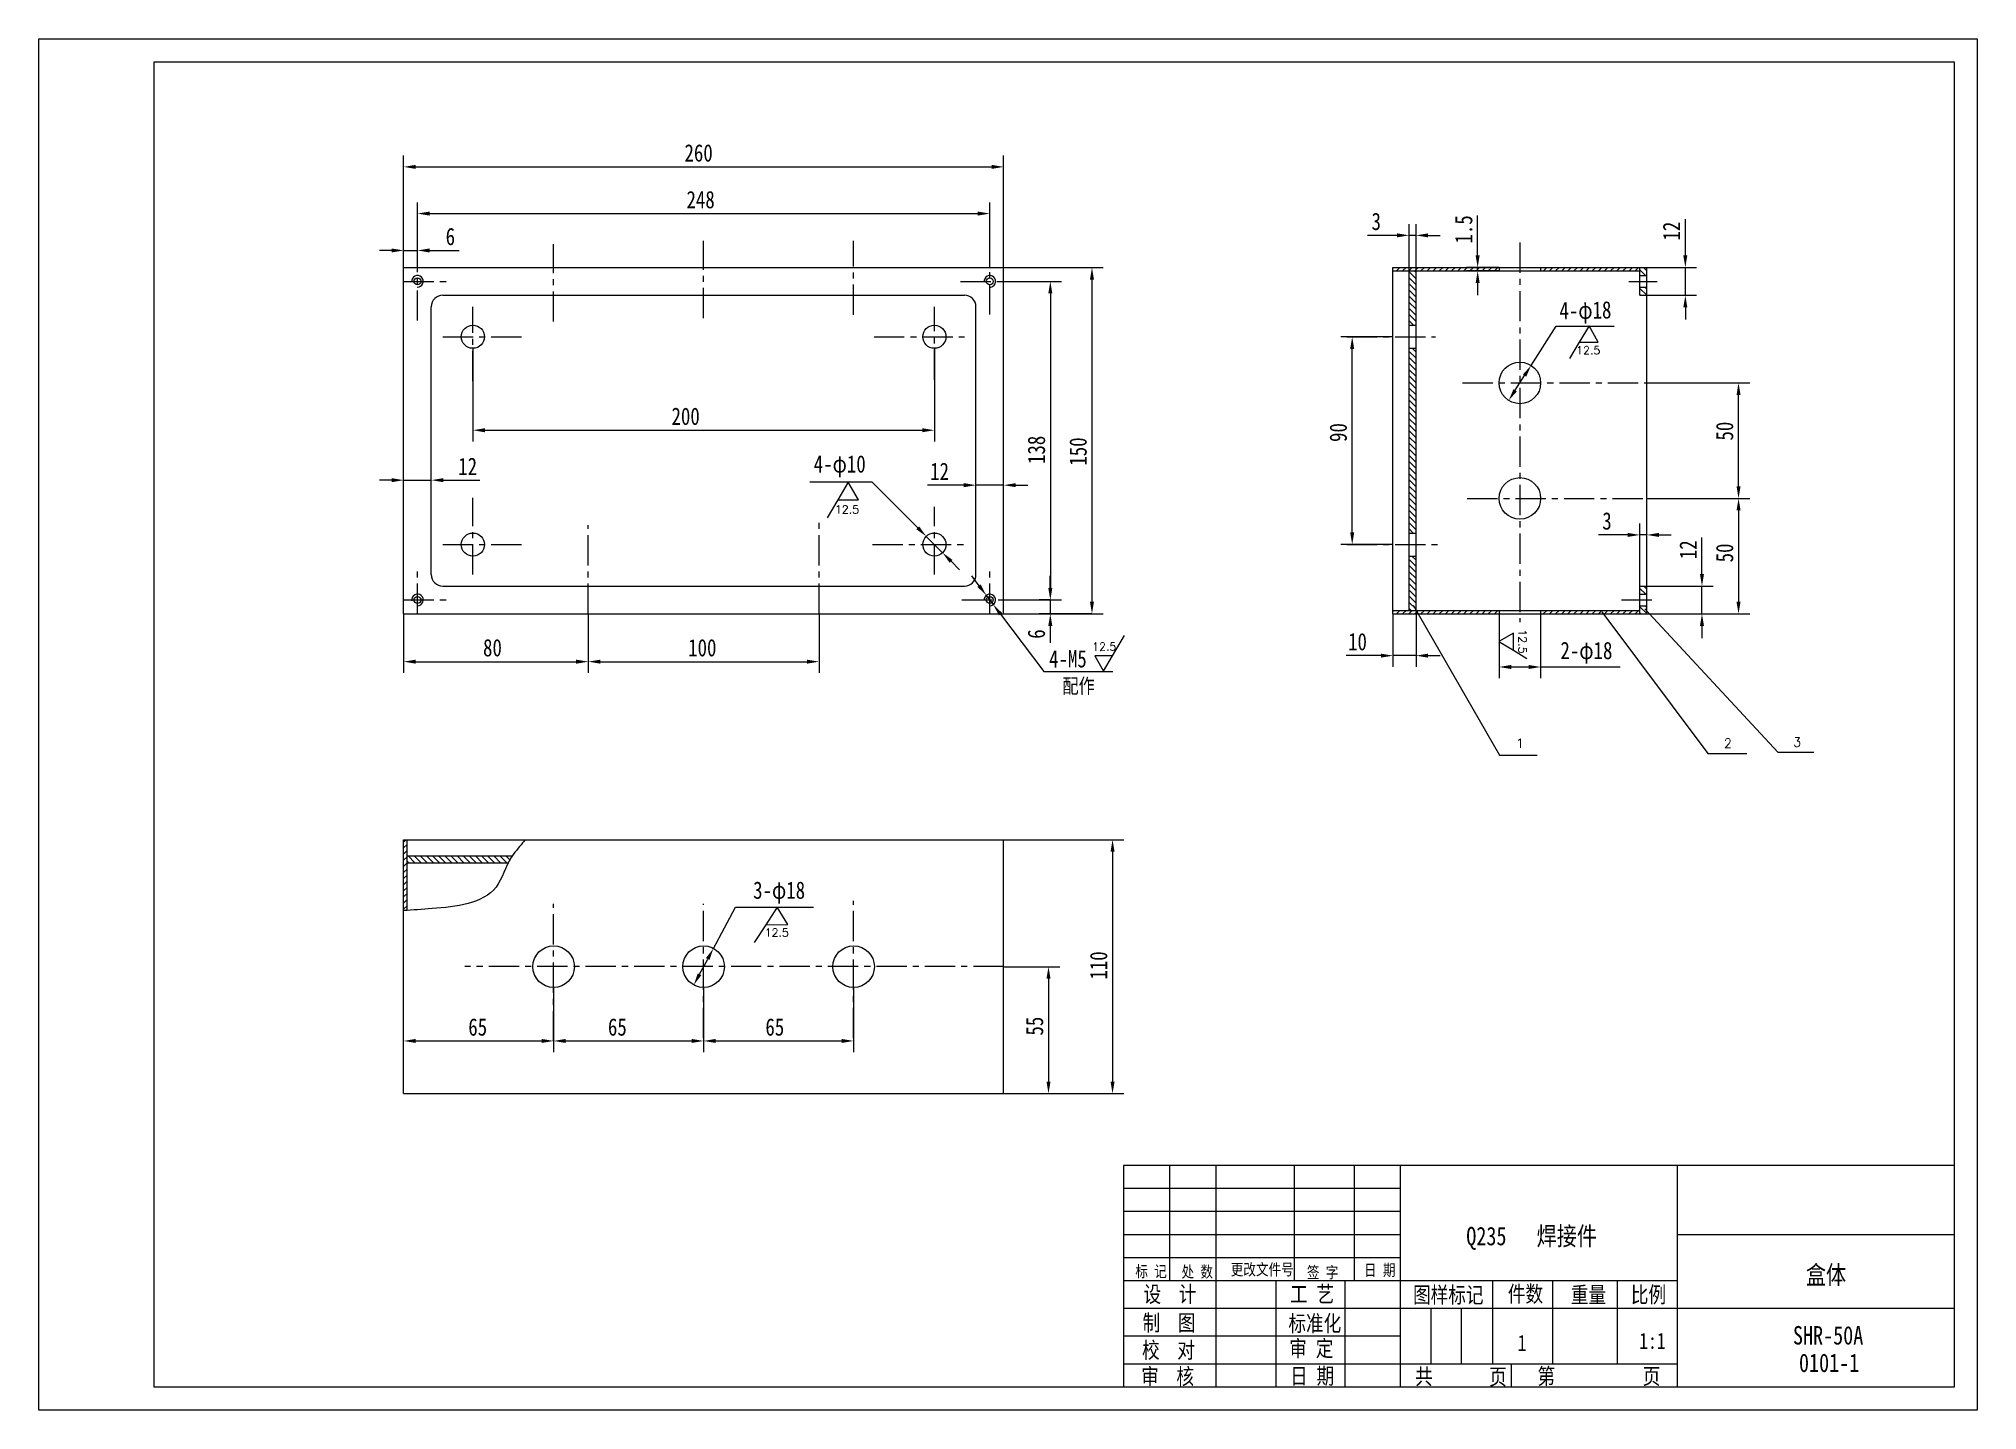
# Model space of a CAD drawing. Extents: x -21 to 819, y -183 to 411.
import ezdxf

# ---------------------------------------------------------------- set-up
doc = ezdxf.new("R2010")
doc.units = 0
doc.header["$LTSCALE"] = 10.5
doc.header["$MEASUREMENT"] = 0
doc.linetypes.add('CENTER', pattern=[2, 1.25, -0.25, 0.25, -0.25])
doc.layers.get('0').update_dxf_attribs({"color": 2, "linetype": 'CONTINUOUS'})
doc.layers.get('DEFPOINTS').update_dxf_attribs({"linetype": 'CONTINUOUS'})
for name, color, linetype in [('LINE_THIN', 2, 'CONTINUOUS'), ('PART', 3, 'CONTINUOUS'), ('SMPEN_THICK', 7, 'CONTINUOUS')]:
    doc.layers.add(name, color=color, linetype=linetype)
doc.styles.add('HZDX', font='', dxfattribs={"width": 0.8, "height": 7.5})
doc.styles.get("Standard").update_dxf_attribs({"font": 'txt', "height": 3.75, "bigfont": 'hzfs'})
doc.styles.get('HZDX').set_extended_font_data('SimSun')
doc.dimstyles.new('HZDX', dxfattribs={"dimscale": 0, "dimtxt": 5, "dimasz": 3.5, "dimexe": 5.25, "dimexo": 0, "dimgap": 1.5, "dimtad": 1, "dimdec": 4, "dimdsep": 46, "dimtxsty": 'HZDX', "dimcen": 0.09, "dimclrd": 2, "dimclre": 2, "dimclrt": 2, "dimadec": 0, "dimazin": 0, "dimtol": 1, "dimtp": 0.2, "dimtfac": 0.66667, "dimtdec": 4, "dimtmove": 0, "dimatfit": 1, "dimfxl": 1, "dimtvp": 5, "dimtolj": 1, "dimarcsym": 0})

# ---------------------------------------------------------------- blocks, each defined once
blk = doc.blocks.new('*D1')
at = {"color": 2, "linetype": 'ByBlock', "transparency": 16777216}
for p, q in [((137.3, 311.83), (137.3, 360.29)), ((142.55, 355.41), (392.05, 355.41)), ((397.3, 311.83), (397.3, 360.29))]:
    blk.add_line(p, q, dxfattribs=at)
for points in [[(142.55, 356.29), (142.55, 354.54), (137.3, 355.41)], [(392.05, 356.29), (392.05, 354.54), (397.3, 355.41)]]:
    blk.add_solid(points, dxfattribs=at)
at = {"layer": 'DEFPOINTS', "color": 0, "linetype": 'ByBlock', "transparency": 16777216}
for p in [(397.3, 355.41), (137.3, 311.83), (397.3, 311.83)]:
    blk.add_point(p, dxfattribs=at)
at = {"color": 2, "linetype": 'ByBlock', "transparency": 16777216, "insert": (265.13, 361.41), "char_height": 7.5, "attachment_point": 5, "style": 'HZDX'}
blk.add_mtext('\\A1;260', dxfattribs=at)
blk = doc.blocks.new('*D2')
at = {"color": 2, "linetype": 'ByBlock', "transparency": 16777216}
for p, q in [((143.3, 311.83), (143.3, 340.05)), ((391.3, 311.83), (391.3, 340.05)), ((148.55, 335.18), (386.05, 335.18))]:
    blk.add_line(p, q, dxfattribs=at)
for points in [[(148.55, 336.05), (148.55, 334.3), (143.3, 335.18)], [(386.05, 336.05), (386.05, 334.3), (391.3, 335.18)]]:
    blk.add_solid(points, dxfattribs=at)
at = {"layer": 'DEFPOINTS', "color": 0, "linetype": 'ByBlock', "transparency": 16777216}
for p in [(391.3, 335.18), (143.3, 311.83), (391.3, 311.83)]:
    blk.add_point(p, dxfattribs=at)
at = {"color": 2, "linetype": 'ByBlock', "transparency": 16777216, "insert": (266, 341.18), "char_height": 7.5, "attachment_point": 5, "style": 'HZDX'}
blk.add_mtext('\\A1;248', dxfattribs=at)
blk = doc.blocks.new('*D3')
at = {"color": 2, "linetype": 'ByBlock', "transparency": 16777216}
for p, q in [((397.3, 305.83), (422.42, 305.83)), ((417.55, 300.58), (417.55, 173.08)), ((397.3, 167.83), (422.42, 167.83))]:
    blk.add_line(p, q, dxfattribs=at)
for points in [[(416.67, 300.58), (418.42, 300.58), (417.55, 305.83)], [(416.67, 173.08), (418.42, 173.08), (417.55, 167.83)]]:
    blk.add_solid(points, dxfattribs=at)
at = {"layer": 'DEFPOINTS', "color": 0, "linetype": 'ByBlock', "transparency": 16777216}
for p in [(397.3, 305.83), (397.3, 167.83), (417.55, 167.83)]:
    blk.add_point(p, dxfattribs=at)
at = {"color": 2, "linetype": 'ByBlock', "transparency": 16777216, "insert": (411.55, 232.84), "char_height": 7.5, "attachment_point": 5, "rotation": 90, "style": 'HZDX'}
blk.add_mtext('\\A1;138', dxfattribs=at)
blk = doc.blocks.new('*D4')
at = {"color": 2, "linetype": 'ByBlock', "transparency": 16777216}
for p, q in [((397.3, 311.83), (440.46, 311.83)), ((435.59, 306.58), (435.59, 167.08)), ((397.3, 161.83), (440.46, 161.83))]:
    blk.add_line(p, q, dxfattribs=at)
for points in [[(434.71, 306.58), (436.46, 306.58), (435.59, 311.83)], [(434.71, 167.08), (436.46, 167.08), (435.59, 161.83)]]:
    blk.add_solid(points, dxfattribs=at)
at = {"layer": 'DEFPOINTS', "color": 0, "linetype": 'ByBlock', "transparency": 16777216}
for p in [(397.3, 311.83), (397.3, 161.83), (435.59, 161.83)]:
    blk.add_point(p, dxfattribs=at)
at = {"color": 2, "linetype": 'ByBlock', "transparency": 16777216, "insert": (429.59, 232.12), "char_height": 7.5, "attachment_point": 5, "rotation": 90, "style": 'HZDX'}
blk.add_mtext('\\A1;150', dxfattribs=at)
blk = doc.blocks.new('*D5')
at = {"color": 2, "linetype": 'ByBlock', "transparency": 16777216}
for p, q in [((137.3, 161.83), (137.3, 136.23)), ((217.3, 161.83), (217.3, 136.23)), ((142.55, 141.1), (212.05, 141.1))]:
    blk.add_line(p, q, dxfattribs=at)
for points in [[(142.55, 141.98), (142.55, 140.23), (137.3, 141.1)], [(212.05, 141.98), (212.05, 140.23), (217.3, 141.1)]]:
    blk.add_solid(points, dxfattribs=at)
at = {"layer": 'DEFPOINTS', "color": 0, "linetype": 'ByBlock', "transparency": 16777216}
for p in [(137.3, 161.83), (217.3, 161.83), (217.3, 141.1)]:
    blk.add_point(p, dxfattribs=at)
at = {"color": 2, "linetype": 'ByBlock', "transparency": 16777216, "insert": (175.8, 147.1), "char_height": 7.5, "attachment_point": 5, "style": 'HZDX'}
blk.add_mtext('\\A1;80', dxfattribs=at)
blk = doc.blocks.new('*D6')
at = {"color": 2, "linetype": 'ByBlock', "transparency": 16777216}
for p, q in [((217.3, 161.83), (217.3, 136.23)), ((317.3, 161.83), (317.3, 136.23)), ((222.55, 141.1), (312.05, 141.1))]:
    blk.add_line(p, q, dxfattribs=at)
for points in [[(222.55, 141.98), (222.55, 140.23), (217.3, 141.1)], [(312.05, 141.98), (312.05, 140.23), (317.3, 141.1)]]:
    blk.add_solid(points, dxfattribs=at)
at = {"layer": 'DEFPOINTS', "color": 0, "linetype": 'ByBlock', "transparency": 16777216}
for p in [(217.3, 161.83), (317.3, 161.83), (317.3, 141.1)]:
    blk.add_point(p, dxfattribs=at)
at = {"color": 2, "linetype": 'ByBlock', "transparency": 16777216, "insert": (266.73, 147.1), "char_height": 7.5, "attachment_point": 5, "style": 'HZDX'}
blk.add_mtext('\\A1;100', dxfattribs=at)
blk = doc.blocks.new('*D7')
at = {"color": 2, "linetype": 'ByBlock', "transparency": 16777216}
for p, q in [((167.3, 276.83), (167.3, 236.47)), ((367.3, 276.83), (367.3, 236.47)), ((172.55, 241.35), (362.05, 241.35))]:
    blk.add_line(p, q, dxfattribs=at)
for points in [[(172.55, 242.22), (172.55, 240.47), (167.3, 241.35)], [(362.05, 242.22), (362.05, 240.47), (367.3, 241.35)]]:
    blk.add_solid(points, dxfattribs=at)
at = {"layer": 'DEFPOINTS', "color": 0, "linetype": 'ByBlock', "transparency": 16777216}
for p in [(167.3, 276.83), (367.3, 276.83), (367.3, 241.35)]:
    blk.add_point(p, dxfattribs=at)
at = {"color": 2, "linetype": 'ByBlock', "transparency": 16777216, "insert": (259.51, 247.35), "char_height": 7.5, "attachment_point": 5, "style": 'HZDX'}
blk.add_mtext('\\A1;200', dxfattribs=at)
blk = doc.blocks.new('*D8')
at = {"color": 2, "linetype": 'ByBlock', "transparency": 16777216}
for p, q in [((385.3, 178.83), (385.3, 222.42)), ((397.3, 167.83), (397.3, 222.42)), ((380.05, 217.55), (364.3, 217.55)), ((397.3, 217.55), (385.3, 217.55)), ((402.55, 217.55), (407.8, 217.55))]:
    blk.add_line(p, q, dxfattribs=at)
for points in [[(380.05, 218.42), (380.05, 216.67), (385.3, 217.55)], [(402.55, 218.42), (402.55, 216.67), (397.3, 217.55)]]:
    blk.add_solid(points, dxfattribs=at)
at = {"layer": 'DEFPOINTS', "color": 0, "linetype": 'ByBlock', "transparency": 16777216}
for p in [(397.3, 217.55), (385.3, 178.83), (397.3, 167.83)]:
    blk.add_point(p, dxfattribs=at)
at = {"color": 2, "linetype": 'ByBlock', "transparency": 16777216, "insert": (369.55, 223.55), "char_height": 7.5, "attachment_point": 5, "style": 'HZDX'}
blk.add_mtext('\\A1;12', dxfattribs=at)
blk = doc.blocks.new('*D9')
at = {"color": 2, "linetype": 'ByBlock', "transparency": 16777216}
for p, q in [((132.05, 219.71), (126.8, 219.71)), ((137.3, 167.83), (137.3, 224.59)), ((137.3, 219.71), (149.3, 219.71)), ((149.3, 178.83), (149.3, 224.59)), ((154.55, 219.71), (170.3, 219.71))]:
    blk.add_line(p, q, dxfattribs=at)
for points in [[(132.05, 220.59), (132.05, 218.84), (137.3, 219.71)], [(154.55, 220.59), (154.55, 218.84), (149.3, 219.71)]]:
    blk.add_solid(points, dxfattribs=at)
at = {"layer": 'DEFPOINTS', "color": 0, "linetype": 'ByBlock', "transparency": 16777216}
for p in [(149.3, 219.71), (149.3, 178.83), (137.3, 167.83)]:
    blk.add_point(p, dxfattribs=at)
at = {"color": 2, "linetype": 'ByBlock', "transparency": 16777216, "insert": (165.05, 225.71), "char_height": 7.5, "attachment_point": 5, "style": 'HZDX'}
blk.add_mtext('\\A1;12', dxfattribs=at)
blk = doc.blocks.new('*D10')
at = {"color": 2, "linetype": 'ByBlock', "transparency": 16777216}
for p, q in [((397.3, 64), (449.38, 64)), ((444.5, 58.75), (444.5, -40.75)), ((397.3, -46), (449.38, -46))]:
    blk.add_line(p, q, dxfattribs=at)
for points in [[(443.63, 58.75), (445.38, 58.75), (444.5, 64)], [(443.63, -40.75), (445.38, -40.75), (444.5, -46)]]:
    blk.add_solid(points, dxfattribs=at)
at = {"layer": 'DEFPOINTS', "color": 0, "linetype": 'ByBlock', "transparency": 16777216}
for p in [(397.3, 64), (397.3, -46), (444.5, -46)]:
    blk.add_point(p, dxfattribs=at)
at = {"color": 2, "linetype": 'ByBlock', "transparency": 16777216, "insert": (438.5, 9.52), "char_height": 7.5, "attachment_point": 5, "rotation": 90, "style": 'HZDX'}
blk.add_mtext('\\A1;110', dxfattribs=at)
blk = doc.blocks.new('*D11')
at = {"color": 2, "linetype": 'ByBlock', "transparency": 16777216}
for p, q in [((397.3, 9), (421.62, 9)), ((416.74, 3.75), (416.74, -40.75)), ((397.3, -46), (421.62, -46))]:
    blk.add_line(p, q, dxfattribs=at)
for points in [[(415.87, 3.75), (417.62, 3.75), (416.74, 9)], [(415.87, -40.75), (417.62, -40.75), (416.74, -46)]]:
    blk.add_solid(points, dxfattribs=at)
at = {"layer": 'DEFPOINTS', "color": 0, "linetype": 'ByBlock', "transparency": 16777216}
for p in [(397.3, 9), (397.3, -46), (416.74, -46)]:
    blk.add_point(p, dxfattribs=at)
at = {"color": 2, "linetype": 'ByBlock', "transparency": 16777216, "insert": (410.74, -16.76), "char_height": 7.5, "attachment_point": 5, "rotation": 90, "style": 'HZDX'}
blk.add_mtext('\\A1;55', dxfattribs=at)
blk = doc.blocks.new('*D12')
at = {"color": 2, "linetype": 'ByBlock', "transparency": 16777216}
for p, q in [((676.01, 261.83), (720.64, 261.83)), ((715.76, 217.08), (715.76, 256.58)), ((676.01, 211.83), (720.64, 211.83))]:
    blk.add_line(p, q, dxfattribs=at)
for points in [[(714.89, 256.58), (716.64, 256.58), (715.76, 261.83)], [(714.89, 217.08), (716.64, 217.08), (715.76, 211.83)]]:
    blk.add_solid(points, dxfattribs=at)
at = {"layer": 'DEFPOINTS', "color": 0, "linetype": 'ByBlock', "transparency": 16777216}
for p in [(676.01, 261.83), (715.76, 261.83), (676.01, 211.83)]:
    blk.add_point(p, dxfattribs=at)
at = {"color": 2, "linetype": 'ByBlock', "transparency": 16777216, "insert": (709.76, 240.96), "char_height": 7.5, "attachment_point": 5, "rotation": 90, "style": 'HZDX'}
blk.add_mtext('\\A1;50', dxfattribs=at)
blk = doc.blocks.new('*D13')
at = {"color": 2, "linetype": 'ByBlock', "transparency": 16777216}
for p, q in [((699.92, 179.08), (699.92, 194.83)), ((676.01, 173.83), (704.79, 173.83)), ((699.92, 161.83), (699.92, 173.83)), ((676.01, 161.83), (704.79, 161.83)), ((699.92, 156.58), (699.92, 151.33))]:
    blk.add_line(p, q, dxfattribs=at)
for points in [[(699.04, 179.08), (700.79, 179.08), (699.92, 173.83)], [(699.04, 156.58), (700.79, 156.58), (699.92, 161.83)]]:
    blk.add_solid(points, dxfattribs=at)
at = {"layer": 'DEFPOINTS', "color": 0, "linetype": 'ByBlock', "transparency": 16777216}
for p in [(676.01, 173.83), (699.92, 173.83), (676.01, 161.83)]:
    blk.add_point(p, dxfattribs=at)
at = {"color": 2, "linetype": 'ByBlock', "transparency": 16777216, "insert": (693.92, 189.58), "char_height": 7.5, "attachment_point": 5, "rotation": 90, "style": 'HZDX'}
blk.add_mtext('\\A1;12', dxfattribs=at)
blk = doc.blocks.new('*D14')
at = {"color": 2, "linetype": 'ByBlock', "transparency": 16777216}
for p, q in [((667.76, 196.01), (655.01, 196.01)), ((673.01, 173.83), (673.01, 200.88)), ((676.01, 196.01), (673.01, 196.01)), ((676.01, 173.83), (676.01, 200.88)), ((681.26, 196.01), (686.51, 196.01))]:
    blk.add_line(p, q, dxfattribs=at)
for points in [[(667.76, 196.88), (667.76, 195.13), (673.01, 196.01)], [(681.26, 196.88), (681.26, 195.13), (676.01, 196.01)]]:
    blk.add_solid(points, dxfattribs=at)
at = {"layer": 'DEFPOINTS', "color": 0, "linetype": 'ByBlock', "transparency": 16777216}
for p in [(676.01, 196.01), (673.01, 173.83), (676.01, 173.83)]:
    blk.add_point(p, dxfattribs=at)
at = {"color": 2, "linetype": 'ByBlock', "transparency": 16777216, "insert": (658.76, 202.01), "char_height": 7.5, "attachment_point": 5, "style": 'HZDX'}
blk.add_mtext('\\A1;3', dxfattribs=at)
blk = doc.blocks.new('*D15')
at = {"color": 2, "linetype": 'ByBlock', "transparency": 16777216}
for p, q in [((676.01, 211.83), (720.64, 211.83)), ((715.76, 206.58), (715.76, 167.08)), ((676.01, 161.83), (720.64, 161.83))]:
    blk.add_line(p, q, dxfattribs=at)
for points in [[(714.89, 206.58), (716.64, 206.58), (715.76, 211.83)], [(714.89, 167.08), (716.64, 167.08), (715.76, 161.83)]]:
    blk.add_solid(points, dxfattribs=at)
at = {"layer": 'DEFPOINTS', "color": 0, "linetype": 'ByBlock', "transparency": 16777216}
for p in [(676.01, 211.83), (676.01, 161.83), (715.76, 161.83)]:
    blk.add_point(p, dxfattribs=at)
at = {"color": 2, "linetype": 'ByBlock', "transparency": 16777216, "insert": (709.76, 188.2), "char_height": 7.5, "attachment_point": 5, "rotation": 90, "style": 'HZDX'}
blk.add_mtext('\\A1;50', dxfattribs=at)
blk = doc.blocks.new('*D16')
at = {"color": 2, "linetype": 'ByBlock', "transparency": 16777216}
for p, q in [((692.71, 317.08), (692.71, 332.83)), ((676.01, 311.83), (697.58, 311.83)), ((692.71, 299.83), (692.71, 311.83)), ((676.01, 299.83), (697.58, 299.83)), ((692.71, 294.58), (692.71, 289.33))]:
    blk.add_line(p, q, dxfattribs=at)
for points in [[(691.83, 317.08), (693.58, 317.08), (692.71, 311.83)], [(691.83, 294.58), (693.58, 294.58), (692.71, 299.83)]]:
    blk.add_solid(points, dxfattribs=at)
at = {"layer": 'DEFPOINTS', "color": 0, "linetype": 'ByBlock', "transparency": 16777216}
for p in [(676.01, 311.83), (676.01, 299.83), (692.71, 299.83)]:
    blk.add_point(p, dxfattribs=at)
at = {"color": 2, "linetype": 'ByBlock', "transparency": 16777216, "insert": (686.71, 327.58), "char_height": 7.5, "attachment_point": 5, "rotation": 90, "style": 'HZDX'}
blk.add_mtext('\\A1;12', dxfattribs=at)
blk = doc.blocks.new('*D17')
at = {"color": 2, "linetype": 'ByBlock', "transparency": 16777216}
for p, q in [((602.71, 317.08), (602.71, 334.33)), ((612.01, 311.83), (597.84, 311.83)), ((602.71, 310.33), (602.71, 311.83)), ((612.01, 310.33), (597.84, 310.33)), ((602.71, 305.08), (602.71, 299.83))]:
    blk.add_line(p, q, dxfattribs=at)
for points in [[(601.84, 317.08), (603.59, 317.08), (602.71, 311.83)], [(601.84, 305.08), (603.59, 305.08), (602.71, 310.33)]]:
    blk.add_solid(points, dxfattribs=at)
at = {"layer": 'DEFPOINTS', "color": 0, "linetype": 'ByBlock', "transparency": 16777216}
for p in [(612.01, 311.83), (602.71, 310.33), (612.01, 310.33)]:
    blk.add_point(p, dxfattribs=at)
at = {"color": 2, "linetype": 'ByBlock', "transparency": 16777216, "insert": (596.71, 328.33), "char_height": 7.5, "attachment_point": 5, "rotation": 90, "style": 'HZDX'}
blk.add_mtext('\\A1;1.5', dxfattribs=at)
blk = doc.blocks.new('*D18')
at = {"color": 2, "linetype": 'ByBlock', "transparency": 16777216}
for p, q in [((566.01, 281.83), (543.47, 281.83)), ((548.34, 197.08), (548.34, 276.58)), ((566.01, 191.83), (543.47, 191.83))]:
    blk.add_line(p, q, dxfattribs=at)
for points in [[(547.47, 276.58), (549.22, 276.58), (548.34, 281.83)], [(547.47, 197.08), (549.22, 197.08), (548.34, 191.83)]]:
    blk.add_solid(points, dxfattribs=at)
at = {"layer": 'DEFPOINTS', "color": 0, "linetype": 'ByBlock', "transparency": 16777216}
for p in [(548.34, 281.83), (566.01, 281.83), (566.01, 191.83)]:
    blk.add_point(p, dxfattribs=at)
at = {"color": 2, "linetype": 'ByBlock', "transparency": 16777216, "insert": (542.34, 240.35), "char_height": 7.5, "attachment_point": 5, "rotation": 90, "style": 'HZDX'}
blk.add_mtext('\\A1;90', dxfattribs=at)
blk = doc.blocks.new('*D19')
at = {"color": 2, "linetype": 'ByBlock', "transparency": 16777216}
for p, q in [((566.01, 161.83), (566.01, 138.84)), ((576.01, 163.33), (576.01, 138.84)), ((560.76, 143.71), (545.76, 143.71)), ((576.01, 143.71), (566.01, 143.71)), ((581.26, 143.71), (586.51, 143.71))]:
    blk.add_line(p, q, dxfattribs=at)
for points in [[(560.76, 144.59), (560.76, 142.84), (566.01, 143.71)], [(581.26, 144.59), (581.26, 142.84), (576.01, 143.71)]]:
    blk.add_solid(points, dxfattribs=at)
at = {"layer": 'DEFPOINTS', "color": 0, "linetype": 'ByBlock', "transparency": 16777216}
for p in [(566.01, 161.83), (576.01, 163.33), (576.01, 143.71)]:
    blk.add_point(p, dxfattribs=at)
at = {"color": 2, "linetype": 'ByBlock', "transparency": 16777216, "insert": (550.64, 149.71), "char_height": 7.5, "attachment_point": 5, "style": 'HZDX'}
blk.add_mtext('\\A1;10', dxfattribs=at)
blk = doc.blocks.new('*D20')
at = {"color": 2, "linetype": 'ByBlock', "transparency": 16777216}
for p, q in [((612.01, 161.83), (612.01, 133.92)), ((630.01, 161.83), (630.01, 133.92)), ((617.26, 138.8), (624.76, 138.8)), ((630.01, 138.8), (664.43, 138.8))]:
    blk.add_line(p, q, dxfattribs=at)
for points in [[(617.26, 139.67), (617.26, 137.92), (612.01, 138.8)], [(624.76, 139.67), (624.76, 137.92), (630.01, 138.8)]]:
    blk.add_solid(points, dxfattribs=at)
at = {"layer": 'DEFPOINTS', "color": 0, "linetype": 'ByBlock', "transparency": 16777216}
for p in [(612.01, 161.83), (630.01, 161.83), (630.01, 138.8)]:
    blk.add_point(p, dxfattribs=at)
at = {"color": 2, "linetype": 'ByBlock', "transparency": 16777216, "insert": (649.85, 144.94), "char_height": 7.5, "attachment_point": 5, "style": 'HZDX'}
blk.add_mtext('\\A1;2-φ18', dxfattribs=at)
blk = doc.blocks.new('*D21')
at = {"color": 2, "linetype": 'ByBlock', "transparency": 16777216}
for p, q in [((202.3, 0), (202.3, -28.05)), ((137.3, -46), (137.3, -18.3)), ((142.55, -23.18), (197.05, -23.18))]:
    blk.add_line(p, q, dxfattribs=at)
for points in [[(142.55, -22.3), (142.55, -24.05), (137.3, -23.18)], [(197.05, -22.3), (197.05, -24.05), (202.3, -23.18)]]:
    blk.add_solid(points, dxfattribs=at)
at = {"layer": 'DEFPOINTS', "color": 0, "linetype": 'ByBlock', "transparency": 16777216}
for p in [(202.3, 0), (202.3, -23.18), (137.3, -46)]:
    blk.add_point(p, dxfattribs=at)
at = {"color": 2, "linetype": 'ByBlock', "transparency": 16777216, "insert": (169.41, -17.18), "char_height": 7.5, "attachment_point": 5, "style": 'HZDX'}
blk.add_mtext('\\A1;65', dxfattribs=at)
blk = doc.blocks.new('*D22')
at = {"color": 2, "linetype": 'ByBlock', "transparency": 16777216}
for p, q in [((202.3, 0), (202.3, -28.05)), ((267.3, 0), (267.3, -28.05)), ((207.55, -23.18), (262.05, -23.18))]:
    blk.add_line(p, q, dxfattribs=at)
for points in [[(207.55, -22.3), (207.55, -24.05), (202.3, -23.18)], [(262.05, -22.3), (262.05, -24.05), (267.3, -23.18)]]:
    blk.add_solid(points, dxfattribs=at)
at = {"layer": 'DEFPOINTS', "color": 0, "linetype": 'ByBlock', "transparency": 16777216}
for p in [(202.3, 0), (267.3, 0), (267.3, -23.18)]:
    blk.add_point(p, dxfattribs=at)
at = {"color": 2, "linetype": 'ByBlock', "transparency": 16777216, "insert": (229.92, -17.18), "char_height": 7.5, "attachment_point": 5, "style": 'HZDX'}
blk.add_mtext('\\A1;65', dxfattribs=at)
blk = doc.blocks.new('*D23')
at = {"color": 2, "linetype": 'ByBlock', "transparency": 16777216}
for p, q in [((267.3, 0), (267.3, -28.05)), ((332.3, 0), (332.3, -28.05)), ((272.55, -23.18), (327.05, -23.18))]:
    blk.add_line(p, q, dxfattribs=at)
for points in [[(272.55, -22.3), (272.55, -24.05), (267.3, -23.18)], [(327.05, -22.3), (327.05, -24.05), (332.3, -23.18)]]:
    blk.add_solid(points, dxfattribs=at)
at = {"layer": 'DEFPOINTS', "color": 0, "linetype": 'ByBlock', "transparency": 16777216}
for p in [(267.3, 0), (332.3, 0), (332.3, -23.18)]:
    blk.add_point(p, dxfattribs=at)
at = {"color": 2, "linetype": 'ByBlock', "transparency": 16777216, "insert": (298.15, -17.18), "char_height": 7.5, "attachment_point": 5, "style": 'HZDX'}
blk.add_mtext('\\A1;65', dxfattribs=at)
blk = doc.blocks.new('*D24')
at = {"color": 2, "linetype": 'ByBlock', "transparency": 16777216}
for p, q in [((132.05, 319.21), (126.8, 319.21)), ((137.3, 311.83), (137.3, 324.08)), ((137.3, 319.21), (143.3, 319.21)), ((143.3, 311.83), (143.3, 324.08)), ((148.55, 319.21), (161.3, 319.21))]:
    blk.add_line(p, q, dxfattribs=at)
for points in [[(132.05, 320.08), (132.05, 318.33), (137.3, 319.21)], [(148.55, 320.08), (148.55, 318.33), (143.3, 319.21)]]:
    blk.add_solid(points, dxfattribs=at)
at = {"layer": 'DEFPOINTS', "color": 0, "linetype": 'ByBlock', "transparency": 16777216}
for p in [(143.3, 319.21), (137.3, 311.83), (143.3, 311.83)]:
    blk.add_point(p, dxfattribs=at)
at = {"color": 2, "linetype": 'ByBlock', "transparency": 16777216, "insert": (157.55, 325.21), "char_height": 7.5, "attachment_point": 5, "style": 'HZDX'}
blk.add_mtext('\\A1;6', dxfattribs=at)
blk = doc.blocks.new('*D25')
at = {"color": 2, "linetype": 'ByBlock', "transparency": 16777216}
for p, q in [((573.01, 310.33), (573.01, 330.62)), ((576.01, 310.33), (576.01, 330.62)), ((567.76, 325.74), (555.01, 325.74)), ((576.01, 325.74), (573.01, 325.74)), ((581.26, 325.74), (586.51, 325.74))]:
    blk.add_line(p, q, dxfattribs=at)
for points in [[(567.76, 326.62), (567.76, 324.87), (573.01, 325.74)], [(581.26, 326.62), (581.26, 324.87), (576.01, 325.74)]]:
    blk.add_solid(points, dxfattribs=at)
at = {"layer": 'DEFPOINTS', "color": 0, "linetype": 'ByBlock', "transparency": 16777216}
for p in [(573.01, 325.74), (573.01, 310.33), (576.01, 310.33)]:
    blk.add_point(p, dxfattribs=at)
at = {"color": 2, "linetype": 'ByBlock', "transparency": 16777216, "insert": (558.76, 331.74), "char_height": 7.5, "attachment_point": 5, "style": 'HZDX'}
blk.add_mtext('\\A1;3', dxfattribs=at)

msp = doc.modelspace()

# ---------------------------------------------------------------- hatches: boundary and pattern name
at = {"layer": 'SMPEN_THICK'}
h = msp.add_hatch(dxfattribs=at)
h.set_pattern_fill('ANSI31', color=256, scale=15, style=0)
h.paths.add_polyline_path([(612.01328, 311.82821), (566.01328, 311.82821), (566.01328, 310.32821), (612.01328, 310.32821)])
h.paths.add_polyline_path([(673.01328, 311.82821), (630.01328, 311.82821), (630.01328, 310.32821), (673.01328, 310.32821)])
h.paths.add_polyline_path([(673.01328, 163.32821), (630.01328, 163.32821), (630.01328, 161.82821), (673.01328, 161.82821)])
h.paths.add_polyline_path([(612.01328, 163.32821), (566.01328, 163.32821), (566.01328, 161.82821), (612.01328, 161.82821)])
h = msp.add_hatch(dxfattribs=at)
h.set_pattern_fill('ANSI31', color=256, scale=15, angle=90, style=0)
h.paths.add_polyline_path([(676.01328, 165.32821), (673.01328, 165.32821), (673.01328, 161.82821), (676.01328, 161.82821)])
h.paths.add_polyline_path([(676.01328, 173.82821), (673.01328, 173.82821), (673.01328, 170.32821), (676.01328, 170.32821)])
h.paths.add_polyline_path([(676.01328, 311.82821), (673.01328, 311.82821), (673.01328, 308.32821), (676.01328, 308.32821)])
h.paths.add_polyline_path([(676.01328, 303.32821), (673.01328, 303.32821), (673.01328, 299.82821), (676.01328, 299.82821)])
h = msp.add_hatch(dxfattribs=at)
h.set_pattern_fill('ANSI31', color=256, scale=15, angle=90, style=0)
h.paths.add_polyline_path([(576.01328, 276.82821), (573.01328, 276.82821), (573.01328, 196.82821), (576.01328, 196.82821)])
h.paths.add_polyline_path([(576.01328, 310.32821), (573.01328, 310.32821), (573.01328, 286.82821), (576.01328, 286.82821)])
h = msp.add_hatch(dxfattribs=at)
h.set_pattern_fill('ANSI31', color=256, scale=15, angle=90, style=0)
h.paths.add_polyline_path([(576.01328, 186.82821), (573.01328, 186.82821), (573.01328, 163.32821), (576.01328, 163.32821)])
h = msp.add_hatch(dxfattribs=at)
h.set_pattern_fill('ANSI31', color=256, scale=15, style=0)
edge = h.paths.add_edge_path()
edge.add_line((138.80453, 64.0042), (137.30453, 64.0042))
edge.add_line((137.30453, 64.0042), (137.30453, 33.29282))
edge.add_spline(control_points=[(137.30453, 33.29282), (137.80284, 33.32291), (138.30275, 33.35346), (138.80453, 33.38456)], knot_values=[71.116841086, 71.116841086, 71.116841086, 71.116841086, 72.635133751, 72.635133751, 72.635133751, 72.635133751], degree=3, periodic=0)
edge.add_line((138.80453, 33.38456), (138.80453, 64.0042))
h = msp.add_hatch(dxfattribs=at)
h.set_pattern_fill('ANSI31', color=256, scale=15, angle=90, style=0)
edge = h.paths.add_edge_path()
edge.add_spline(control_points=[(182.66064, 54.0042), (183.05911, 54.8027), (183.61387, 55.82111), (184.24237, 56.7819), (184.39304, 57.0042)], knot_values=[16.058048396, 16.058048396, 16.058048396, 16.058048396, 18.685890997, 19.48954473, 19.48954473, 19.48954473, 19.48954473], degree=3, periodic=0)
edge.add_line((184.39304, 57.0042), (138.80453, 57.0042))
edge.add_line((138.80453, 57.0042), (138.80453, 54.0042))
edge.add_line((138.80453, 54.0042), (182.66064, 54.0042))

# ---------------------------------------------------------------- linework, layer by layer
at = {"color": 2, "linetype": 'ByBlock'}
for p, q in [((625.86247, 269.41012), (636.77315, 286.46941)), ((618.99279, 258.66908), (623.03378, 264.98733)), ((360.07417, 199.09349), (340.40442, 218.85822)), ((370.83154, 188.28417), (363.77753, 195.37224)), ((374.5349, 184.56292), (378.23826, 180.84168)), ((386.64407, 174.02034), (383.48698, 178.21502)), ((417.52142, 173.07821), (417.52142, 178.32821)), ((389.80116, 169.82567), (392.80791, 165.83074)), ((395.965, 161.63607), (414.68908, 136.8615)), ((417.54515, 167.82821), (412.64642, 167.82821)), ((435.58579, 161.82821), (412.64642, 161.82821)), ((417.52142, 167.82821), (417.52142, 161.82821)), ((417.52142, 156.57821), (417.52142, 149.32423)), ((271.55743, 16.93597), (281.12643, 34.78244)), ((265.5325, 5.6993), (269.07657, 12.30911))]:
    msp.add_line(p, q, dxfattribs=at)
for points in [[(622.29665, 265.45878), (623.77091, 264.51589), (625.86247, 269.41012)], [(618.25566, 259.14052), (619.72992, 258.19763), (616.16409, 254.24629)], [(360.69437, 199.71071), (359.45396, 198.47626), (363.77753, 195.37224)], [(375.15511, 185.18015), (373.91469, 183.9457), (370.83154, 188.28417)], [(387.34318, 174.54653), (385.94496, 173.49416), (389.80116, 169.82567)], [(416.64642, 173.07821), (418.39642, 173.07821), (417.52142, 167.82821)], [(396.66411, 162.16225), (395.26588, 161.10989), (392.80791, 165.83074)], [(416.64642, 156.57821), (418.39642, 156.57821), (417.52142, 161.82821)], [(268.30543, 12.72258), (269.84772, 11.89563), (271.55743, 16.93597)], [(264.76135, 6.11278), (266.30364, 5.28582), (263.05164, 1.07244)]]:
    msp.add_solid(points, dxfattribs=at)
at = {"layer": 'DEFPOINTS', "color": 0, "linetype": 'ByBlock'}
for p in [(625.86247, 269.41012), (616.16409, 254.24629), (363.77753, 195.37224), (370.83154, 188.28417), (389.80116, 169.82567), (392.80791, 165.83074), (417.52142, 161.82821), (417.54515, 167.82821), (435.58579, 161.82821), (271.55743, 16.93597), (263.05164, 1.07244)]:
    msp.add_point(p, dxfattribs=at)
at = {"layer": 'LINE_THIN', "linetype": 'Continuous'}
for p, q in [((-20.80326, -183.10974), (-20.80326, 410.89026)), ((-20.80326, 410.89026), (819.19674, 410.89026)), ((819.19674, 410.89026), (819.19674, -183.10974)), ((819.19674, -183.10974), (-20.80326, -183.10974))]:
    msp.add_line(p, q, dxfattribs=at)
at = {"layer": 'PART', "linetype": 'Continuous'}
for p, q in [((29.19674, -173.10974), (29.19674, 400.89026)), ((29.19674, 400.89026), (809.19674, 400.89026)), ((809.19674, 400.89026), (809.19674, -173.10974)), ((573.01328, 286.82821), (576.01328, 286.82821)), ((573.01328, 276.82821), (576.01328, 276.82821)), ((573.01328, 196.82821), (576.01328, 196.82821)), ((573.01328, 186.82821), (576.01328, 186.82821)), ((449.19674, -77.10974), (449.19674, -173.10974)), ((809.19674, -77.10974), (449.19674, -77.10974)), ((469.19674, -77.10974), (469.19674, -127.10974)), ((489.19674, -77.10974), (489.19674, -173.10974)), ((523.19674, -77.10974), (523.19674, -127.10974)), ((549.19674, -77.10974), (549.19674, -127.10974)), ((569.19674, -77.10974), (569.19674, -173.10974)), ((689.19674, -77.10974), (689.19674, -173.10974)), ((809.19674, -107.10974), (689.19674, -107.10974)), ((515.19674, -127.10974), (515.19674, -173.10974)), ((545.19674, -127.10974), (545.19674, -173.10974)), ((609.19674, -127.10974), (609.19674, -163.10974)), ((635.19674, -127.10974), (635.19674, -163.10974)), ((663.19674, -127.10974), (663.19674, -163.10974)), ((582.39674, -139.10974), (582.39674, -163.10974)), ((595.59674, -139.10974), (595.59674, -163.10974)), ((809.19674, -139.10974), (689.19674, -139.10974)), ((617.19674, -163.10974), (617.19674, -173.10974)), ((809.19674, -173.10974), (29.19674, -173.10974))]:
    msp.add_line(p, q, dxfattribs=at)
at = {"layer": 'PART', "color": 7, "linetype": 'CENTER'}
for p, q in [((202.30453, 288.372), (202.30453, 321.95161)), ((267.30453, 289.83198), (267.30453, 323.41159)), ((332.30453, 291.29196), (332.30453, 323.41159)), ((621.01328, 322.64337), (621.01328, 158.28137)), ((143.30453, 288.81254), (143.30453, 311.82821)), ((391.30453, 291.43722), (391.30453, 311.82821)), ((137.30453, 305.82821), (157.30604, 305.82821)), ((378.56679, 305.82821), (397.30453, 305.82821)), ((668.25111, 305.82821), (680.46813, 305.82821)), ((167.30453, 262.56576), (167.30453, 294.82821)), ((367.30453, 263.22193), (367.30453, 294.82821)), ((154.30453, 281.82821), (190.7906, 281.82821)), ((341.14286, 281.82821), (380.30453, 281.82821)), ((545.97328, 281.82821), (584.49616, 281.82821)), ((596.14441, 261.82821), (676.01328, 261.82821)), ((167.30453, 178.82821), (167.30453, 212.0407)), ((598.14841, 211.82821), (676.01328, 211.82821)), ((317.30453, 161.82821), (317.30453, 201.68292)), ((367.30453, 178.82821), (367.30453, 208.10368)), ((217.30453, 161.82821), (217.30453, 200.24053)), ((154.30453, 191.82821), (190.13404, 191.82821)), ((340.4863, 191.82821), (380.30453, 191.82821)), ((545.97328, 191.82821), (585.84886, 191.82821)), ((143.30453, 161.82821), (143.30453, 181.85689)), ((391.30453, 161.82821), (391.30453, 182.51306)), ((137.30453, 167.82821), (157.30604, 167.82821)), ((379.22335, 167.82821), (397.30453, 167.82821)), ((665.00118, 167.82821), (680.10394, 167.82821)), ((202.30453, -23.32554), (202.30453, 36.15787)), ((267.30453, -21.97365), (267.30453, 36.15787)), ((332.30453, -21.97365), (332.30453, 37.50976)), ((397.30453, 9.0042), (163.80645, 9.0042))]:
    msp.add_line(p, q, dxfattribs=at)
at = {"layer": 'SMPEN_THICK', "color": 5}
for p, q in [((137.30453, 311.82821), (397.30453, 311.82821)), ((137.30453, 161.82821), (137.30453, 311.82821)), ((397.30453, 161.82821), (397.30453, 311.82821)), ((566.01328, 161.82821), (566.01328, 311.82821)), ((566.01328, 311.82821), (676.01328, 311.82821)), ((612.01328, 311.82821), (612.01328, 310.32821)), ((630.01328, 311.82821), (630.01328, 310.32821)), ((673.01328, 299.82821), (673.01328, 311.82821)), ((676.01328, 161.82821), (676.01328, 311.82821)), ((566.01328, 310.32821), (673.01328, 310.32821)), ((573.01328, 163.32821), (573.01328, 310.32821)), ((576.01328, 163.32821), (576.01328, 310.32821)), ((673.01328, 308.32821), (676.01328, 308.32821)), ((673.01328, 303.32821), (676.01328, 303.32821)), ((149.30453, 178.82821), (149.30453, 294.82821)), ((154.30453, 299.82821), (380.30453, 299.82821)), ((385.30453, 178.82821), (385.30453, 294.82821)), ((673.01328, 299.82821), (676.01328, 299.82821)), ((154.30453, 173.82821), (380.30453, 173.82821)), ((673.01328, 173.82821), (676.01328, 173.82821)), ((673.01328, 161.82821), (673.01328, 173.82821)), ((673.01328, 170.32821), (676.01328, 170.32821)), ((137.30453, 161.82821), (397.30453, 161.82821)), ((566.01328, 163.32821), (673.01328, 163.32821)), ((566.01328, 161.82821), (676.01328, 161.82821)), ((612.01328, 163.32821), (612.01328, 161.82821)), ((630.01328, 163.32821), (630.01328, 161.82821)), ((673.01328, 165.32821), (676.01328, 165.32821)), ((137.30453, -45.9958), (137.30453, 64.0042)), ((137.30453, 64.0042), (397.30453, 64.0042)), ((138.80453, 33.38456), (138.80453, 64.0042)), ((397.30453, -45.9958), (397.30453, 64.0042)), ((138.80453, 57.0042), (184.39304, 57.0042)), ((138.80453, 54.0042), (182.66064, 54.0042)), ((137.30453, -45.9958), (397.30453, -45.9958))]:
    msp.add_line(p, q, dxfattribs=at)
at = {"layer": 'SMPEN_THICK'}
for p, q in [((636.77315, 286.46941), (661.93142, 286.46941)), ((646.77038, 279.49678), (642.56713, 272.41968)), ((340.40442, 218.85822), (313.31993, 218.85822)), ((325.42647, 211.18052), (320.83833, 203.45537)), ((574.79965, 165.63738), (612.13555, 100.66008)), ((656.5524, 162.74236), (702.3872, 101.30691)), ((675.22035, 164.02904), (732.81648, 101.95025)), ((444.48022, 143.6006), (449.74154, 152.4592)), ((618.22997, 146.10006), (624.08997, 142.51376)), ((414.68908, 136.8615), (444.63573, 136.8615)), ((702.3872, 101.30691), (719.37385, 101.30691)), ((732.81648, 101.95025), (748.40114, 101.95025)), ((612.13555, 100.66008), (628.53826, 100.66008)), ((281.12643, 34.78244), (314.88919, 34.78244)), ((294.20409, 27.17828), (289.23764, 19.42432)), ((569.19674, -87.10974), (449.19674, -87.10974)), ((569.19674, -97.10974), (449.19674, -97.10974)), ((569.19674, -107.10974), (449.19674, -107.10974)), ((569.19674, -117.10974), (449.19674, -117.10974)), ((689.19674, -127.10974), (449.19674, -127.10974)), ((689.19674, -139.10974), (449.19674, -139.10974)), ((569.19674, -151.10974), (449.19674, -151.10974)), ((689.19674, -163.10974), (449.19674, -163.10974))]:
    msp.add_line(p, q, dxfattribs=at)
for points in [[(646.77038, 279.49678), (654.99316, 279.48434), (650.97011, 286.49416)], [(325.42647, 211.18052), (334.45989, 211.166), (330.00562, 218.81007)], [(618.22997, 146.10006), (618.27368, 153.44169), (611.93419, 149.8787)], [(444.48022, 143.6006), (436.77461, 143.59522), (440.51424, 136.99269)], [(294.20409, 27.17828), (303.77985, 27.23617), (299.18352, 34.80784)]]:
    msp.add_lwpolyline(points, close=True, dxfattribs=at)
at = {"layer": 'SMPEN_THICK', "color": 5}
for centre, radius in [((143.30453, 305.82821), 1.5), ((391.30453, 305.82821), 1.5), ((167.30453, 281.82821), 5), ((367.30453, 281.82821), 5), ((621.01328, 261.82821), 9), ((621.01328, 211.82821), 9), ((167.30453, 191.82821), 5), ((367.30453, 191.82821), 5), ((391.30453, 167.82821), 1.5), ((202.30453, 9.0042), 9), ((267.30453, 9.0042), 9), ((332.30453, 9.0042), 9)]:
    msp.add_circle(centre, radius, dxfattribs=at)
at = {"layer": 'SMPEN_THICK'}
msp.add_circle((143.30453, 167.82821), 1.5, dxfattribs=at)
for centre, start, end in [((143.30453, 305.82821), 268.12669355, 184.88352891), ((391.30453, 305.82821), 263.92773586, 187.75512976), ((143.30453, 167.82821), 268.94327638, 189.24304383), ((391.30453, 167.82821), 268.35970004, 184.96409707)]:
    msp.add_arc(centre, 2.5, start, end, dxfattribs=at)
at = {"layer": 'SMPEN_THICK', "color": 5}
for centre, start, end in [((154.30453, 294.82821), 90, 180), ((380.30453, 294.82821), 0, 90), ((154.30453, 178.82821), 180, 270), ((380.30453, 178.82821), 270, 0)]:
    msp.add_arc(centre, 5, start, end, dxfattribs=at)
at = {"layer": 'SMPEN_THICK'}
msp.add_open_spline([(189.92227, 64.0042), (189.5585, 63.52118), (187.57508, 60.9594), (182.0766, 55.03685), (177.54474, 36.73257), (155.17841, 34.45198), (141.2593, 33.53161), (137.30453, 33.29282)], degree=3, knots=[7.136645212, 7.136645212, 7.136645212, 7.136645212, 8.95166573, 16.861702129, 31.288049227, 60.585217431, 72.635133751, 72.635133751, 72.635133751, 72.635133751], dxfattribs=at)

# ---------------------------------------------------------------- texts
at = {"color": 2, "linetype": 'ByBlock', "attachment_point": 5, "style": 'HZDX'}
for s, insert, char_height, rotation in [('4-φ18', (649.42651, 292.30685), 7.5, 1), ('\\A1;6', (411.52142, 153.07423), 7.5, 90), ('4-M5', (425.16265, 142.28285), 7.5, 0.24467346), ('配作', (429.79575, 130.25301), 6.400813, 0.01290753)]:
    msp.add_mtext(s, dxfattribs=dict(at, insert=insert, char_height=char_height, rotation=rotation))
at = {"color": 2, "linetype": 'ByBlock', "attachment_point": 5}
for s, insert, char_height in [('12.5', (650.64587, 275.97829), 3.5), ('12.5', (329.42526, 207.03315), 3.5), ('1', (621.06765, 105.75094), 4), ('2', (711.14333, 105.8251), 4), ('3', (741.14946, 106.25485), 4), ('12.5', (298.97865, 23.74793), 3.5)]:
    msp.add_mtext(s, dxfattribs=dict(at, insert=insert, char_height=char_height))
at = {"color": 2, "linetype": 'ByBlock', "char_height": 7.5, "attachment_point": 5, "style": 'HZDX'}
for s, insert in [('4-φ10', (326.27926, 225.72771)), ('3-φ18', (300.01687, 41.12202))]:
    msp.add_mtext(s, dxfattribs=dict(at, insert=insert))
at = {"color": 2, "linetype": 'ByBlock', "char_height": 3.5, "attachment_point": 5}
for insert, rotation in [((622.14246, 149.87113), 270), ((440.9036, 147.621), 0.19687813)]:
    msp.add_mtext('12.5', dxfattribs=dict(at, insert=insert, rotation=rotation))
at = {"layer": 'SMPEN_THICK', "style": 'HZDX', "width": 0.8}
for s, height, p in [('Q235   焊接件', 8, (597.788, -111.67628)), ('标 记', 5, (454.39444, -125.46246)), ('处 数', 5, (474.38697, -125.62259)), ('更改文件号', 5, (495.73707, -124.66815)), ('签 字', 5, (528.73863, -125.89719)), ('日 期', 5, (553.46757, -124.91397)), ('盒体', 8, (744.93479, -128.4875)), ('设  计', 7, (457.91812, -136.34594)), ('工 艺', 7, (521.42361, -136.32347)), ('图样标记', 7, (574.71288, -136.6683)), ('件数', 7, (615.79826, -136.25676)), ('重量', 7, (643.08897, -136.62265)), ('比例', 7, (669.09879, -136.577)), ('制  图', 7, (457.55205, -148.71618)), ('标准化', 7, (520.69147, -148.99078)), ('1', 7, (620.04017, -157.4537)), ('1:1', 7, (672.73471, -156.56269)), ('SHR-50A', 8, (739.34579, -154.66591)), ('校  对', 7, (457.30051, -160.56039)), ('审 定', 7, (521.10321, -159.85178)), ('0101-1', 8, (741.95959, -166.58089)), ('审  核', 7, (456.93444, -171.94742)), ('日 期', 7, (521.43904, -171.79082)), ('共', 7, (575.58202, -171.97271)), ('页', 7, (607.70049, -172.13283)), ('第', 7, (628.65421, -171.88141)), ('页', 7, (674.24764, -171.88141))]:
    msp.add_text(s, height=height, dxfattribs=at).set_placement(p)

# ---------------------------------------------------------------- dimensions: what is measured, and where the dimension line sits
at = {"layer": 'SMPEN_THICK'}
for base, p1, p2, picture, middle in [((397.30453, 355.41186), (137.30453, 311.82821), (397.30453, 311.82821), '*D1', (265.13002, 355.41186)), ((391.30453, 335.17941), (143.30453, 311.82821), (391.30453, 311.82821), '*D2', (266.00377, 335.17941)), ((143.30453, 319.20994), (137.30453, 311.82821), (143.30453, 311.82821), '*D24', (157.55453, 319.20994)), ((367.30453, 241.34873), (167.30453, 276.82821), (367.30453, 276.82821), '*D7', (259.50914, 241.34873)), ((149.30453, 219.71284), (137.30453, 167.82821), (149.30453, 178.82821), '*D9', (165.05453, 219.71284)), ((397.30453, 217.54925), (385.30453, 178.82821), (397.30453, 167.82821), '*D8', (369.55453, 217.54925)), ((676.01328, 196.00934), (673.01328, 173.82821), (676.01328, 173.82821), '*D14', (658.76328, 196.00934)), ((217.30453, 141.10242), (137.30453, 161.82821), (217.30453, 161.82821), '*D5', (175.80057, 141.10242)), ((317.30453, 141.10242), (217.30453, 161.82821), (317.30453, 161.82821), '*D6', (266.72539, 141.10242)), ((576.01328, 143.71337), (566.01328, 161.82821), (576.01328, 163.32821), '*D19', (550.63828, 143.71337)), ((202.30453, -23.17651), (137.30453, -45.9958), (202.30453, 0.0042), '*D21', (169.40793, -23.17651)), ((267.30453, -23.17651), (202.30453, 0.0042), (267.30453, 0.0042), '*D22', (229.91783, -23.17651)), ((332.30453, -23.17651), (267.30453, 0.0042), (332.30453, 0.0042), '*D23', (298.15241, -23.17651))]:
    dim = msp.add_linear_dim(base=base, p1=p1, p2=p2, dimstyle='HZDX', override={"dimscale": 1.5, "dimtxt": 3, "dimexe": 3.25, "dimtol": 0, "dimatfit": 2}, dxfattribs=at)
    dim.commit()
    dim.dimension.update_dxf_attribs({"geometry": picture, "text_midpoint": middle, "dimtype": 160})
for base, p1, p2, text, picture, middle in [((573.01328, 325.74481), (576.01328, 310.32821), (573.01328, 310.32821), '3', '*D25', (558.76328, 325.74481)), ((630.01328, 138.79649), (612.01328, 161.82821), (630.01328, 161.82821), '2-φ<>', '*D20', (649.84661, 138.79649))]:
    dim = msp.add_linear_dim(base=base, p1=p1, p2=p2, text=text, dimstyle='HZDX', override={"dimscale": 1.5, "dimtxt": 3, "dimexe": 3.25, "dimtol": 0, "dimatfit": 2}, dxfattribs=at)
    dim.commit()
    dim.dimension.update_dxf_attribs({"geometry": picture, "text_midpoint": middle, "dimtype": 160})
for base, p1, p2, picture, middle in [((602.71167, 310.32821), (612.01328, 311.82821), (612.01328, 310.32821), '*D17', (602.71167, 328.32821)), ((692.70608, 299.82821), (676.01328, 311.82821), (676.01328, 299.82821), '*D16', (692.70608, 327.57821)), ((435.58579, 161.82821), (397.30453, 311.82821), (397.30453, 161.82821), '*D4', (435.58579, 232.11708)), ((417.54515, 167.82821), (397.30453, 305.82821), (397.30453, 167.82821), '*D3', (417.54515, 232.83827)), ((548.34315, 281.82821), (566.01328, 191.82821), (566.01328, 281.82821), '*D18', (548.34315, 240.35111)), ((715.76249, 261.82821), (676.01328, 211.82821), (676.01328, 261.82821), '*D12', (715.76249, 240.96288)), ((715.76249, 161.82821), (676.01328, 211.82821), (676.01328, 161.82821), '*D15', (715.76249, 188.20455)), ((699.91627, 173.82821), (676.01328, 161.82821), (676.01328, 173.82821), '*D13', (699.91627, 189.57821)), ((444.5005, -45.9958), (397.30453, 64.0042), (397.30453, -45.9958), '*D10', (444.5005, 9.51522)), ((416.74432, -45.9958), (397.30453, 9.0042), (397.30453, -45.9958), '*D11', (416.74432, -16.76448))]:
    dim = msp.add_linear_dim(base=base, p1=p1, p2=p2, angle=90, dimstyle='HZDX', override={"dimscale": 1.5, "dimtxt": 3, "dimexe": 3.25, "dimtol": 0, "dimatfit": 2}, dxfattribs=at)
    dim.commit()
    dim.dimension.update_dxf_attribs({"geometry": picture, "text_midpoint": middle, "dimtype": 160})

doc.saveas('drawing.dxf')
